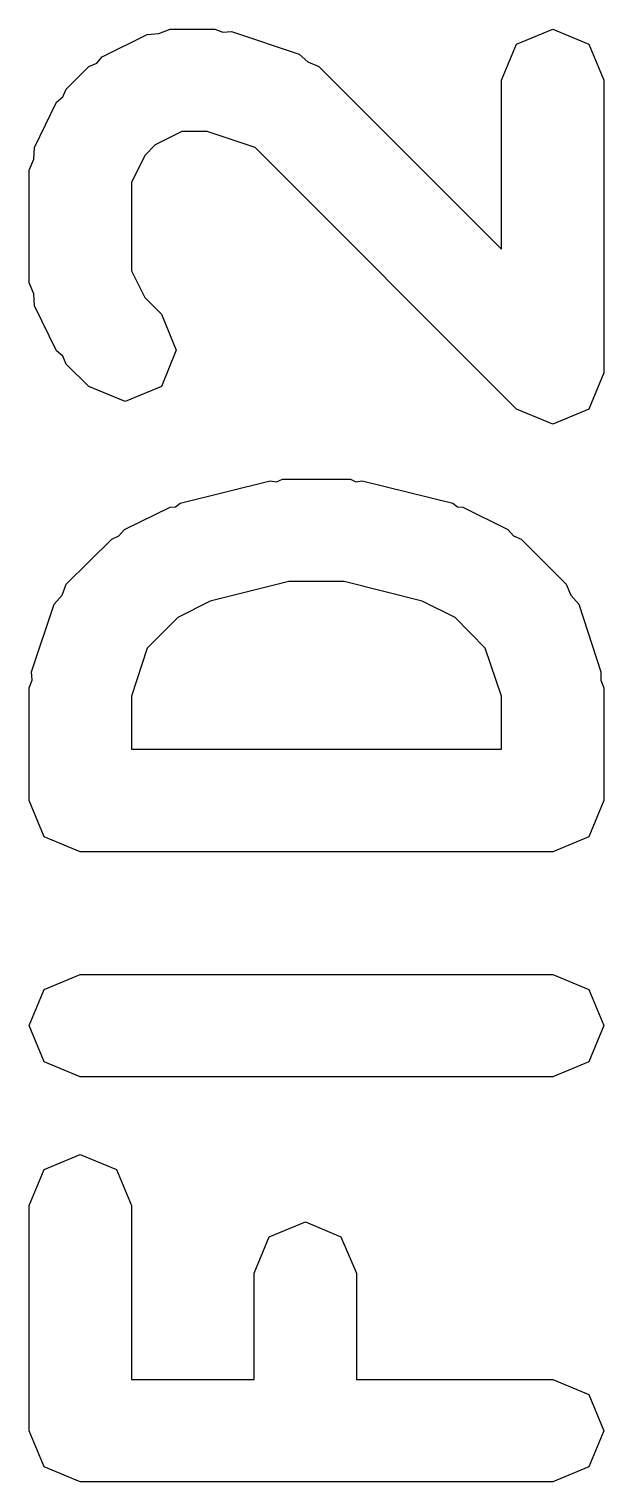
# Model space of a CAD drawing. Extents: x 72 to 186, y -144 to -85.
# Drawn here: x 185.156 to 185.886, y -87.358 to -85.514 of the extents above; entities that cross this region are included whole.
import ezdxf

# ---------------------------------------------------------------- set-up
doc = ezdxf.new("R2010")
doc.units = 0
doc.layers.add('BLACK', color=7, linetype='CONTINUOUS')

msp = doc.modelspace()

# ---------------------------------------------------------------- linework, layer by layer
at = {"layer": 'BLACK', "linetype": 'CONTINUOUS'}
for p, q in [((185.306, -85.5204), (185.321, -85.5194)), ((185.321, -85.5194), (185.335, -85.5136)), ((185.335, -85.5136), (185.392, -85.5136)), ((185.392, -85.5136), (185.402, -85.5177)), ((185.402, -85.5177), (185.413, -85.5169)), ((185.413, -85.5169), (185.499, -85.5455)), ((185.775, -85.5326), (185.821, -85.5136)), ((185.821, -85.5136), (185.867, -85.5326)), ((185.249, -85.549), (185.306, -85.5204)), ((185.756, -85.5786), (185.775, -85.5326)), ((185.867, -85.5326), (185.886, -85.5786)), ((185.242, -85.5571), (185.249, -85.549)), ((185.499, -85.5455), (185.51, -85.5554)), ((185.51, -85.5554), (185.524, -85.5612)), ((185.203, -85.5898), (185.232, -85.5612)), ((185.232, -85.5612), (185.242, -85.5571)), ((185.524, -85.5612), (185.756, -85.7931)), ((185.199, -85.5996), (185.203, -85.5898)), ((185.756, -85.7931), (185.756, -85.5786)), ((185.886, -85.5786), (185.886, -85.95)), ((185.163, -85.6638), (185.191, -85.6066)), ((185.191, -85.6066), (185.199, -85.5996)), ((185.35, -85.6436), (185.316, -85.6606)), ((185.382, -85.6436), (185.35, -85.6436)), ((185.443, -85.664), (185.382, -85.6436)), ((185.162, -85.6789), (185.163, -85.6638)), ((185.316, -85.6606), (185.303, -85.6742)), ((185.775, -85.996), (185.443, -85.664)), ((185.156, -85.6929), (185.162, -85.6789)), ((185.303, -85.6742), (185.286, -85.7082)), ((185.156, -85.8357), (185.156, -85.6929)), ((185.286, -85.7082), (185.286, -85.8204)), ((185.286, -85.8204), (185.303, -85.8544)), ((185.162, -85.8497), (185.156, -85.8357)), ((185.163, -85.8648), (185.162, -85.8497)), ((185.191, -85.9219), (185.163, -85.8648)), ((185.303, -85.8544), (185.324, -85.8755)), ((185.324, -85.8755), (185.343, -85.9214)), ((185.199, -85.9289), (185.191, -85.9219)), ((185.343, -85.9214), (185.324, -85.9674)), ((185.203, -85.9388), (185.199, -85.9289)), ((185.232, -85.9674), (185.203, -85.9388)), ((185.886, -85.95), (185.867, -85.996)), ((185.278, -85.9864), (185.232, -85.9674)), ((185.324, -85.9674), (185.278, -85.9864)), ((185.821, -86.015), (185.775, -85.996)), ((185.867, -85.996), (185.821, -86.015)), ((185.348, -86.1155), (185.462, -86.0869)), ((185.462, -86.0869), (185.47, -86.0882)), ((185.47, -86.0882), (185.478, -86.085)), ((185.478, -86.085), (185.564, -86.085)), ((185.564, -86.085), (185.571, -86.0882)), ((185.571, -86.0882), (185.579, -86.0869)), ((185.579, -86.0869), (185.694, -86.1155)), ((185.277, -86.149), (185.335, -86.1204)), ((185.335, -86.1204), (185.342, -86.1199)), ((185.342, -86.1199), (185.348, -86.1155)), ((185.694, -86.1155), (185.7, -86.1199)), ((185.7, -86.1199), (185.707, -86.1204)), ((185.707, -86.1204), (185.764, -86.149)), ((185.203, -86.2183), (185.261, -86.1612)), ((185.261, -86.1612), (185.27, -86.1571)), ((185.27, -86.1571), (185.277, -86.149)), ((185.764, -86.149), (185.771, -86.1571)), ((185.771, -86.1571), (185.781, -86.1612)), ((185.781, -86.1612), (185.838, -86.2183)), ((185.198, -86.2323), (185.203, -86.2183)), ((185.486, -86.215), (185.386, -86.2399)), ((185.556, -86.215), (185.486, -86.215)), ((185.655, -86.2399), (185.556, -86.215)), ((185.838, -86.2183), (185.844, -86.2323)), ((185.188, -86.2437), (185.198, -86.2323)), ((185.844, -86.2323), (185.854, -86.2437)), ((185.159, -86.3294), (185.188, -86.2437)), ((185.386, -86.2399), (185.345, -86.2606)), ((185.697, -86.2606), (185.655, -86.2399)), ((185.854, -86.2437), (185.882, -86.3294)), ((185.345, -86.2606), (185.306, -86.2994)), ((185.735, -86.2994), (185.697, -86.2606)), ((185.306, -86.2994), (185.286, -86.3605)), ((185.756, -86.3605), (185.735, -86.2994)), ((185.16, -86.3401), (185.159, -86.3294)), ((185.882, -86.3294), (185.882, -86.3401)), ((185.156, -86.35), (185.16, -86.3401)), ((185.156, -86.4929), (185.156, -86.35)), ((185.882, -86.3401), (185.886, -86.35)), ((185.886, -86.35), (185.886, -86.4929)), ((185.286, -86.3605), (185.286, -86.4279)), ((185.756, -86.4279), (185.756, -86.3605)), ((185.286, -86.4279), (185.756, -86.4279)), ((185.175, -86.5388), (185.156, -86.4929)), ((185.886, -86.4929), (185.867, -86.5388)), ((185.221, -86.5579), (185.175, -86.5388)), ((185.867, -86.5388), (185.821, -86.5579)), ((185.821, -86.5579), (185.221, -86.5579)), ((185.175, -86.7326), (185.221, -86.7136)), ((185.221, -86.7136), (185.821, -86.7136)), ((185.821, -86.7136), (185.867, -86.7326)), ((185.156, -86.7786), (185.175, -86.7326)), ((185.867, -86.7326), (185.886, -86.7786)), ((185.175, -86.8245), (185.156, -86.7786)), ((185.886, -86.7786), (185.867, -86.8245)), ((185.221, -86.8436), (185.175, -86.8245)), ((185.867, -86.8245), (185.821, -86.8436)), ((185.821, -86.8436), (185.221, -86.8436)), ((185.175, -86.9612), (185.221, -86.9421)), ((185.221, -86.9421), (185.267, -86.9612)), ((185.156, -87.0071), (185.175, -86.9612)), ((185.267, -86.9612), (185.286, -87.0071)), ((185.156, -87.2929), (185.156, -87.0071)), ((185.286, -87.0071), (185.286, -87.2279)), ((185.461, -87.0469), (185.507, -87.0279)), ((185.507, -87.0279), (185.552, -87.0469)), ((185.442, -87.0929), (185.461, -87.0469)), ((185.552, -87.0469), (185.572, -87.0929)), ((185.442, -87.2279), (185.442, -87.0929)), ((185.572, -87.0929), (185.572, -87.2279)), ((185.286, -87.2279), (185.442, -87.2279)), ((185.572, -87.2279), (185.821, -87.2279)), ((185.821, -87.2279), (185.867, -87.2469)), ((185.867, -87.2469), (185.886, -87.2929)), ((185.175, -87.3388), (185.156, -87.2929)), ((185.886, -87.2929), (185.867, -87.3388)), ((185.221, -87.3579), (185.175, -87.3388)), ((185.867, -87.3388), (185.821, -87.3579)), ((185.507, -87.3579), (185.221, -87.3579)), ((185.821, -87.3579), (185.507, -87.3579))]:
    msp.add_line(p, q, dxfattribs=at)

doc.saveas('drawing.dxf')
